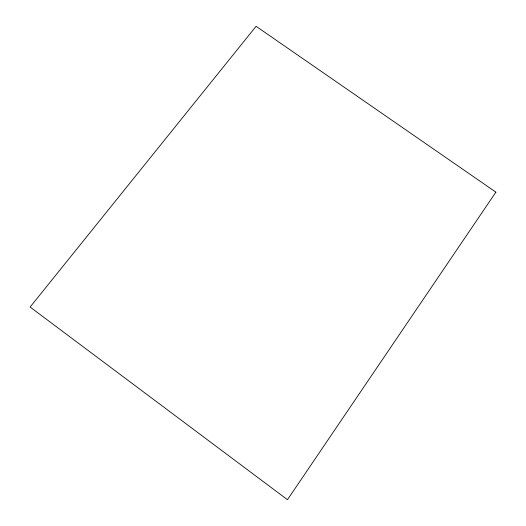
<?xml version="1.0" encoding="UTF-8"?>
<svg xmlns="http://www.w3.org/2000/svg" width="526" height="526" viewBox="0 0 526 526"><rect width="100%" height="100%" fill="white"/><g stroke="black" fill="none" stroke-linecap="round" stroke-linejoin="round"><path stroke-width="0.79" d="M495.887 192.148L287.466 499.7L30.113 307.053L256.096 26.3L495.887 192.148"/></g></svg>
